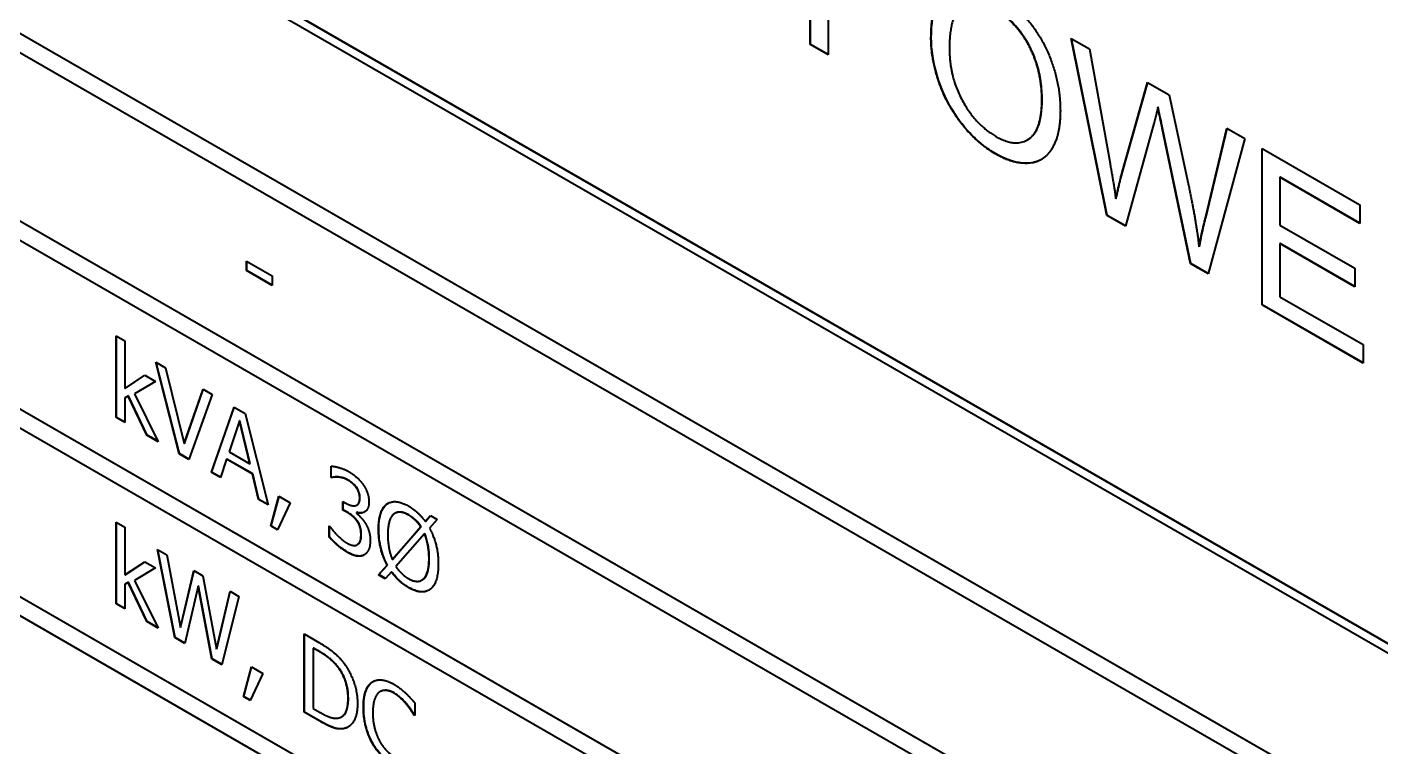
# Model space of a CAD drawing. Header units: millimetres. Extents: x 0 to 4205, y 0 to 2970.
# Drawn here: x 3804.05 to 3821.75, y 2350.35 to 2359.75 of the extents above; entities that cross this region are included whole.
import ezdxf

# ---------------------------------------------------------------- set-up
doc = ezdxf.new("R2010")
doc.units = ezdxf.units.MM
doc.header["$LTSCALE"] = 5
doc.layers.add('가시적인 것(ISO)', color=3, linetype='Continuous', lineweight=40)
doc.layers.add('가시적인 좁은 것(ISO)', color=3, linetype='Continuous', lineweight=35)

msp = doc.modelspace()

# ---------------------------------------------------------------- linework, layer by layer
at = {"layer": '가시적인 것(ISO)'}
for p, q in [((3799.1128, 2364.7848), (3831.6397, 2346.0538)), ((3799.1163, 2364.7868), (3831.6432, 2346.0558)), ((3799.2188, 2364.6011), (3831.5336, 2345.9922)), ((3831.5336, 2343.7849), (3799.2188, 2362.3937)), ((3799.2224, 2362.3957), (3831.5336, 2343.7889)), ((3799.2188, 2362.1484), (3831.5336, 2343.5396)), ((3814.2936, 2359.5206), (3814.2936, 2361.5645)), ((3814.2972, 2359.5226), (3814.2972, 2361.5624)), ((3814.5281, 2360.2159), (3814.5281, 2359.3856)), ((3831.5336, 2341.3322), (3799.2188, 2359.9411)), ((3799.2224, 2359.9431), (3831.5336, 2341.3363)), ((3799.2188, 2359.6958), (3831.5336, 2341.087)), ((3818.1714, 2357.2875), (3817.7025, 2359.6014)), ((3817.7025, 2359.6014), (3817.9424, 2359.4633)), ((3818.1749, 2357.2896), (3817.707, 2359.5988)), ((3814.2972, 2359.5226), (3814.2936, 2359.5206)), ((3814.5281, 2359.3856), (3814.2936, 2359.5206)), ((3814.5281, 2359.3897), (3814.2972, 2359.5226)), ((3817.9424, 2359.4633), (3818.2118, 2357.9684)), ((3818.3668, 2357.8387), (3818.7023, 2359.0257)), ((3818.3703, 2357.8407), (3818.7048, 2359.0242)), ((3818.7023, 2359.0257), (3818.9852, 2358.8628)), ((3818.9852, 2358.8628), (3819.2385, 2357.6825)), ((3818.8419, 2358.7032), (3818.8384, 2358.7012)), ((3818.7858, 2358.4915), (3818.4126, 2357.1486)), ((3819.2641, 2356.6583), (3818.895, 2358.4287)), ((3819.2677, 2356.6603), (3818.8985, 2358.4307)), ((3819.4635, 2357.2741), (3819.7398, 2358.4282)), ((3819.4671, 2357.2761), (3819.7424, 2358.4267)), ((3819.7398, 2358.4282), (3819.9756, 2358.2925)), ((3817.1351, 2358.2773), (3817.1315, 2358.2753)), ((3819.9756, 2358.2925), (3819.4932, 2356.5264)), ((3820.1992, 2356.1198), (3820.1992, 2358.1637)), ((3820.1992, 2358.1637), (3821.4792, 2357.4265)), ((3820.2028, 2356.1218), (3820.2028, 2358.1616)), ((3820.4372, 2357.7892), (3820.4337, 2357.7872)), ((3821.4792, 2357.1851), (3820.4337, 2357.7872)), ((3820.4337, 2357.7872), (3820.4337, 2357.1625)), ((3821.4792, 2357.1892), (3820.4372, 2357.7892)), ((3831.5336, 2338.8796), (3799.2188, 2357.4884)), ((3799.2224, 2357.4905), (3831.5336, 2338.8837)), ((3818.2908, 2357.5079), (3818.2873, 2357.5059)), ((3821.4792, 2357.4265), (3821.4792, 2357.1851)), ((3799.2188, 2357.2432), (3831.5336, 2338.6343)), ((3818.1749, 2357.2896), (3818.1714, 2357.2875)), ((3818.4126, 2357.1486), (3818.1714, 2357.2875)), ((3818.4136, 2357.1522), (3818.1749, 2357.2896)), ((3820.4337, 2357.1625), (3821.4132, 2356.5984)), ((3819.3795, 2356.881), (3819.376, 2356.879)), ((3820.4372, 2356.9231), (3820.4337, 2356.921)), ((3820.4337, 2356.921), (3820.4337, 2356.2262)), ((3821.4132, 2356.357), (3820.4337, 2356.921)), ((3821.4132, 2356.361), (3820.4372, 2356.9231)), ((3806.9239, 2356.5677), (3806.9239, 2356.6919)), ((3806.9239, 2356.6919), (3807.2584, 2356.4993)), ((3806.9274, 2356.5697), (3806.9239, 2356.5677)), ((3807.2584, 2356.3751), (3806.9239, 2356.5677)), ((3806.9274, 2356.5697), (3806.9274, 2356.6899)), ((3807.2584, 2356.3791), (3806.9274, 2356.5697)), ((3819.2677, 2356.6603), (3819.2641, 2356.6583)), ((3819.4932, 2356.5264), (3819.2641, 2356.6583)), ((3819.4942, 2356.5299), (3819.2677, 2356.6603)), ((3821.4132, 2356.5984), (3821.4132, 2356.357)), ((3807.2584, 2356.4993), (3807.2584, 2356.3751)), ((3820.4337, 2356.2262), (3821.5197, 2355.6009)), ((3820.2028, 2356.1218), (3820.1992, 2356.1198)), ((3821.5197, 2355.3594), (3820.1992, 2356.1198)), ((3821.5197, 2355.3635), (3820.2028, 2356.1218)), ((3805.2191, 2354.6487), (3805.2191, 2355.7162)), ((3805.2191, 2355.7162), (3805.3309, 2355.6518)), ((3805.2227, 2354.6507), (3805.2227, 2355.7142)), ((3805.3309, 2355.6518), (3805.3309, 2355.0274)), ((3821.5197, 2355.6009), (3821.5197, 2355.3594)), ((3806.0428, 2354.1744), (3805.7384, 2355.3716)), ((3805.7384, 2355.3716), (3805.8645, 2355.299)), ((3806.0464, 2354.1764), (3805.7432, 2355.3689)), ((3805.8645, 2355.299), (3806.1094, 2354.3091)), ((3805.3309, 2355.0274), (3805.593, 2355.2003)), ((3805.3344, 2355.0295), (3805.5932, 2355.2001)), ((3805.732, 2355.1202), (3805.4598, 2354.9565)), ((3805.593, 2355.2003), (3805.732, 2355.1202)), ((3831.5336, 2336.4269), (3799.2188, 2355.0358)), ((3799.2224, 2355.0378), (3831.5336, 2336.431)), ((3805.3344, 2355.0295), (3805.3309, 2355.0274)), ((3805.3788, 2354.931), (3805.3344, 2354.9069)), ((3805.3788, 2354.931), (3805.3753, 2354.929)), ((3805.6252, 2354.4189), (3805.3788, 2354.931)), ((3805.4598, 2354.9565), (3805.7685, 2354.3323)), ((3806.1094, 2354.3091), (3806.3544, 2355.0169)), ((3806.113, 2354.3111), (3806.3568, 2355.0155)), ((3806.474, 2354.948), (3806.1696, 2354.1014)), ((3806.3544, 2355.0169), (3806.474, 2354.948)), ((3799.2188, 2354.7905), (3831.5336, 2336.1817)), ((3805.3753, 2354.929), (3805.3309, 2354.9049)), ((3805.3344, 2354.9069), (3805.3309, 2354.9049)), ((3805.3309, 2354.9049), (3805.3309, 2354.5844)), ((3805.6217, 2354.4169), (3805.3753, 2354.929)), ((3806.4633, 2353.9322), (3806.7613, 2354.7826)), ((3806.4668, 2353.9343), (3806.7636, 2354.7812)), ((3806.7613, 2354.7826), (3806.9059, 2354.6993)), ((3805.2227, 2354.6507), (3805.2191, 2354.6487)), ((3805.3309, 2354.5844), (3805.2191, 2354.6487)), ((3805.3309, 2354.5884), (3805.2227, 2354.6507)), ((3806.8307, 2354.6034), (3806.6946, 2354.2007)), ((3806.8343, 2354.6055), (3806.8307, 2354.6034)), ((3806.9675, 2354.0435), (3806.8307, 2354.6034)), ((3806.9711, 2354.0455), (3806.8343, 2354.6055)), ((3806.9059, 2354.6993), (3807.2039, 2353.5057)), ((3805.6252, 2354.4189), (3805.6217, 2354.4169)), ((3805.7685, 2354.3323), (3805.6217, 2354.4169)), ((3805.7657, 2354.338), (3805.6252, 2354.4189)), ((3806.113, 2354.3111), (3806.1094, 2354.3091)), ((3806.0464, 2354.1764), (3806.0428, 2354.1744)), ((3806.1696, 2354.1014), (3806.0428, 2354.1744)), ((3806.1708, 2354.1047), (3806.0464, 2354.1764)), ((3806.6624, 2354.1033), (3806.5822, 2353.8638)), ((3806.6659, 2354.1053), (3806.6624, 2354.1033)), ((3806.9998, 2353.909), (3806.6624, 2354.1033)), ((3807.0033, 2353.911), (3806.6659, 2354.1053)), ((3806.6946, 2354.2007), (3806.9675, 2354.0435)), ((3806.9711, 2354.0455), (3806.9675, 2354.0435)), ((3806.4668, 2353.9343), (3806.4633, 2353.9322)), ((3806.5822, 2353.8638), (3806.4633, 2353.9322)), ((3806.5833, 2353.8672), (3806.4668, 2353.9343)), ((3807.0033, 2353.911), (3806.9998, 2353.909)), ((3807.08, 2353.5771), (3806.9998, 2353.909)), ((3807.0835, 2353.5791), (3807.0033, 2353.911)), ((3808.0276, 2353.867), (3808.0276, 2354.0119)), ((3808.0312, 2353.869), (3808.0276, 2353.867)), ((3808.0312, 2353.869), (3808.0312, 2354.012)), ((3808.0383, 2353.8649), (3808.0312, 2353.869)), ((3808.1257, 2353.8717), (3808.1222, 2353.8697)), ((3808.0348, 2353.8629), (3808.0276, 2353.867)), ((3808.0383, 2353.8649), (3808.0348, 2353.8629)), ((3807.0835, 2353.5791), (3807.08, 2353.5771)), ((3807.2039, 2353.5057), (3807.08, 2353.5771)), ((3807.2027, 2353.5105), (3807.0835, 2353.5791)), ((3807.2419, 2353.2296), (3807.3465, 2353.6191)), ((3807.2454, 2353.2317), (3807.349, 2353.6176)), ((3807.4947, 2353.5337), (3807.3285, 2353.1797)), ((3807.3465, 2353.6191), (3807.4947, 2353.5337)), ((3808.1838, 2353.4392), (3808.1838, 2353.5526)), ((3808.1838, 2353.5526), (3808.2232, 2353.53)), ((3808.1873, 2353.4412), (3808.1873, 2353.5506)), ((3808.1873, 2353.4412), (3808.1838, 2353.4392)), ((3808.2339, 2353.4103), (3808.1838, 2353.4392)), ((3808.2375, 2353.4124), (3808.1873, 2353.4412)), ((3808.3635, 2353.4102), (3808.36, 2353.4081)), ((3808.36, 2353.4081), (3808.36, 2353.3982)), ((3808.3696, 2353.5069), (3808.3661, 2353.5048)), ((3808.8664, 2353.3982), (3808.8629, 2353.3962)), ((3809.2603, 2353.2896), (3809.3284, 2353.3672)), ((3809.2639, 2353.2917), (3809.3295, 2353.3665)), ((3809.3284, 2353.3672), (3809.4165, 2353.3165)), ((3805.2191, 2352.2135), (3805.2191, 2353.2809)), ((3805.2191, 2353.2809), (3805.3309, 2353.2166)), ((3805.2227, 2352.2155), (3805.2227, 2353.2789)), ((3805.3309, 2353.2166), (3805.3309, 2352.5922)), ((3807.2454, 2353.2317), (3807.2419, 2353.2296)), ((3807.3285, 2353.1797), (3807.2419, 2353.2296)), ((3807.3301, 2353.1829), (3807.2454, 2353.2317)), ((3808.0033, 2353.2318), (3808.0119, 2353.2268)), ((3808.0033, 2353.0868), (3808.0033, 2353.2318)), ((3808.0068, 2353.0889), (3808.0068, 2353.2297)), ((3808.8284, 2352.793), (3809.2002, 2353.2208)), ((3808.832, 2352.7951), (3809.2037, 2353.2228)), ((3809.2037, 2353.2228), (3809.2002, 2353.2208)), ((3809.2639, 2353.2917), (3809.2603, 2353.2896)), ((3809.4165, 2353.3165), (3809.3148, 2353.2028)), ((3808.0068, 2353.0889), (3808.0033, 2353.0868)), ((3808.3709, 2352.9869), (3808.3673, 2352.9849)), ((3809.2489, 2353.1306), (3808.8764, 2352.7016)), ((3809.2524, 2353.1326), (3809.2489, 2353.1306)), ((3805.9848, 2351.7725), (3805.7592, 2352.9244)), ((3805.7592, 2352.9244), (3805.8802, 2352.8547)), ((3805.9883, 2351.7746), (3805.7636, 2352.9218)), ((3805.8802, 2352.8547), (3806.0579, 2351.9052)), ((3805.3309, 2352.5922), (3805.593, 2352.765)), ((3805.3344, 2352.5942), (3805.5932, 2352.7649)), ((3805.732, 2352.685), (3805.4598, 2352.5212)), ((3805.593, 2352.765), (3805.732, 2352.685)), ((3806.0579, 2351.9052), (3806.2341, 2352.6509)), ((3806.0614, 2351.9072), (3806.2368, 2352.6494)), ((3806.2341, 2352.6509), (3806.3537, 2352.582)), ((3808.6501, 2352.5935), (3808.7618, 2352.7196)), ((3808.6536, 2352.5955), (3808.7653, 2352.7216)), ((3808.8162, 2352.6319), (3808.7375, 2352.5431)), ((3808.7653, 2352.7216), (3808.7618, 2352.7196)), ((3808.8198, 2352.634), (3808.8162, 2352.6319)), ((3808.832, 2352.7951), (3808.8284, 2352.793)), ((3805.3344, 2352.5942), (3805.3309, 2352.5922)), ((3805.3753, 2352.4937), (3805.3309, 2352.4696)), ((3805.3344, 2352.4716), (3805.3309, 2352.4696)), ((3805.3309, 2352.4696), (3805.3309, 2352.1491)), ((3805.3788, 2352.4958), (3805.3344, 2352.4716)), ((3805.3788, 2352.4958), (3805.3753, 2352.4937)), ((3805.6217, 2351.9816), (3805.3753, 2352.4937)), ((3805.6252, 2351.9837), (3805.3788, 2352.4958)), ((3805.4598, 2352.5212), (3805.7685, 2351.8971)), ((3806.3537, 2352.582), (3806.5313, 2351.6226)), ((3808.6536, 2352.5955), (3808.6501, 2352.5935)), ((3808.7375, 2352.5431), (3808.6501, 2352.5935)), ((3808.7399, 2352.5458), (3808.6536, 2352.5955)), ((3809.2182, 2352.5256), (3809.2147, 2352.5236)), ((3806.2899, 2352.4448), (3806.1152, 2351.6975)), ((3806.2935, 2352.4469), (3806.2899, 2352.4448)), ((3806.4697, 2351.4933), (3806.2899, 2352.4448)), ((3806.4733, 2351.4953), (3806.2935, 2352.4469)), ((3806.5313, 2351.6226), (3806.7083, 2352.3779)), ((3806.5349, 2351.6246), (3806.7109, 2352.3763)), ((3806.8236, 2352.3114), (3806.6015, 2351.4174)), ((3806.7083, 2352.3779), (3806.8236, 2352.3114)), ((3805.2227, 2352.2155), (3805.2191, 2352.2135)), ((3805.3309, 2352.1491), (3805.2191, 2352.2135)), ((3805.3309, 2352.1532), (3805.2227, 2352.2155)), ((3805.6252, 2351.9837), (3805.6217, 2351.9816)), ((3805.7685, 2351.8971), (3805.6217, 2351.9816)), ((3805.7657, 2351.9028), (3805.6252, 2351.9837)), ((3805.9883, 2351.7746), (3805.9848, 2351.7725)), ((3806.1152, 2351.6975), (3805.9848, 2351.7725)), ((3806.116, 2351.701), (3805.9883, 2351.7746)), ((3806.0614, 2351.9072), (3806.0579, 2351.9052)), ((3807.6767, 2350.7983), (3807.6767, 2351.8202)), ((3807.6767, 2351.8202), (3807.8779, 2351.7043)), ((3807.6802, 2350.8003), (3807.6802, 2351.8182)), ((3806.5349, 2351.6246), (3806.5313, 2351.6226)), ((3807.7977, 2351.637), (3807.7941, 2351.6349)), ((3807.7941, 2351.6349), (3807.7941, 2350.8482)), ((3807.8837, 2351.5834), (3807.7941, 2351.6349)), ((3807.8872, 2351.5854), (3807.7977, 2351.637)), ((3806.4733, 2351.4953), (3806.4697, 2351.4933)), ((3806.6015, 2351.4174), (3806.4697, 2351.4933)), ((3806.6024, 2351.4209), (3806.4733, 2351.4953)), ((3806.883, 2351.001), (3806.9876, 2351.3905)), ((3806.9876, 2351.3905), (3807.1359, 2351.3051)), ((3806.8866, 2351.0031), (3806.9902, 2351.389)), ((3807.1359, 2351.3051), (3806.9697, 2350.9511)), ((3808.6711, 2351.0679), (3808.6676, 2351.0659)), ((3806.8866, 2351.0031), (3806.883, 2351.001)), ((3806.9697, 2350.9511), (3806.883, 2351.001)), ((3806.9712, 2350.9543), (3806.8866, 2351.0031)), ((3809.1214, 2350.9203), (3809.1214, 2350.7563)), ((3807.6802, 2350.8003), (3807.6767, 2350.7983)), ((3807.8801, 2350.6811), (3807.6767, 2350.7983)), ((3807.8836, 2350.6831), (3807.6802, 2350.8003)), ((3807.7941, 2350.8482), (3807.8837, 2350.7966)), ((3808.17, 2350.7403), (3808.1665, 2350.7383)), ((3809.1156, 2350.7637), (3809.1121, 2350.7617)), ((3809.1214, 2350.7563), (3809.1121, 2350.7617)), ((3809.1214, 2350.7604), (3809.1156, 2350.7637)), ((3808.1966, 2350.5849), (3808.1931, 2350.5828))]:
    msp.add_line(p, q, dxfattribs=at)
for points, degree in [([(3815.8714, 2359.6075), (3815.8714, 2360.1169), (3816.3444, 2360.4194), (3816.7176, 2360.2044)], 2), ([(3816.7176, 2360.2044), (3816.9628, 2360.0632), (3817.3562, 2359.5656), (3817.5624, 2358.964), (3817.5624, 2358.6571)], 2), ([(3816.7189, 2359.9715), (3816.471, 2360.1143), (3816.1126, 2359.9266), (3816.1126, 2359.4655)], 2), ([(3817.3212, 2358.7991), (3817.3212, 2359.0483), (3817.1757, 2359.5044), (3816.8941, 2359.8707), (3816.7189, 2359.9715)], 2), ([(3816.7176, 2358.0905), (3816.467, 2358.2348), (3816.0735, 2358.7402), (3815.8714, 2359.338), (3815.8714, 2359.6075)], 2), ([(3816.1126, 2359.4655), (3816.1126, 2359.0962), (3816.4562, 2358.4731), (3816.7162, 2358.3234)], 2), ([(3816.7162, 2358.3234), (3816.9803, 2358.1713), (3817.3212, 2358.4034), (3817.3212, 2358.7991)], 2), ([(3817.5624, 2358.6571), (3817.5624, 2358.3471), (3817.3455, 2357.9813), (3816.9466, 2357.9586), (3816.7176, 2358.0905)], 2), ([(3818.8384, 2358.7012), (3818.8087, 2358.5781), (3818.7858, 2358.4915)], 2), ([(3818.895, 2358.4287), (3818.8464, 2358.6514), (3818.8384, 2358.7012)], 2), ([(3818.2118, 2357.9684), (3818.2549, 2357.7333), (3818.2873, 2357.5059)], 2), ([(3818.2873, 2357.5059), (3818.3547, 2357.7958), (3818.3668, 2357.8387)], 2), ([(3819.2385, 2357.6825), (3819.3315, 2357.2442), (3819.376, 2356.879)], 2), ([(3819.376, 2356.879), (3819.4097, 2357.0543), (3819.4635, 2357.2741)], 2), ([(3808.0276, 2354.0119), (3808.0663, 2354.0137), (3808.1988, 2353.9763), (3808.2583, 2353.942)], 2), ([(3808.1222, 2353.8697), (3808.0935, 2353.8721), (3808.0513, 2353.8666), (3808.0348, 2353.8629)], 2), ([(3808.249, 2353.829), (3808.2167, 2353.8475), (3808.153, 2353.866), (3808.1222, 2353.8697)], 2), ([(3808.2583, 2353.942), (3808.3184, 2353.9074), (3808.408, 2353.8277), (3808.4445, 2353.7768)], 2), ([(3808.3564, 2353.7356), (3808.3342, 2353.7658), (3808.2798, 2353.8112), (3808.249, 2353.829)], 2), ([(3808.403, 2353.5979), (3808.403, 2353.6368), (3808.3772, 2353.7071), (3808.3564, 2353.7356)], 2), ([(3808.4445, 2353.7768), (3808.4832, 2353.7223), (3808.5233, 2353.6056), (3808.5233, 2353.5426)], 2), ([(3808.2232, 2353.53), (3808.3027, 2353.4842), (3808.403, 2353.5142), (3808.403, 2353.5979)], 2), ([(3808.5233, 2353.5426), (3808.5233, 2353.4582), (3808.4273, 2353.3859), (3808.36, 2353.4081)], 2), ([(3808.6486, 2353.1847), (3808.6486, 2353.4373), (3808.8628, 2353.5939), (3809.039, 2353.4924)], 2), ([(3808.3671, 2353.2972), (3808.3421, 2353.3323), (3808.274, 2353.3872), (3808.2339, 2353.4103)], 2), ([(3808.36, 2353.3982), (3808.3879, 2353.3755), (3808.4517, 2353.3089), (3808.4789, 2353.2635)], 2), ([(3809.0397, 2353.3744), (3808.9165, 2353.4454), (3808.7697, 2353.3188), (3808.7697, 2353.115)], 2), ([(3809.039, 2353.4924), (3809.1071, 2353.4533), (3809.2131, 2353.3541), (3809.2603, 2353.2896)], 2), ([(3809.2002, 2353.2208), (3809.1694, 2353.2691), (3809.0884, 2353.3464), (3809.0397, 2353.3744)], 2), ([(3808.0119, 2353.2268), (3808.0491, 2353.1739), (3808.1752, 2353.0433), (3808.2375, 2353.0074)], 2), ([(3808.4201, 2353.1184), (3808.4201, 2353.1739), (3808.3922, 2353.262), (3808.3671, 2353.2972)], 2), ([(3808.4789, 2353.2635), (3808.5061, 2353.2188), (3808.5405, 2353.1062), (3808.5405, 2353.0392)], 2), ([(3808.7618, 2352.7196), (3808.7088, 2352.818), (3808.6486, 2353.0531), (3808.6486, 2353.1847)], 2), ([(3809.3148, 2353.2028), (3809.3692, 2353.1035), (3809.4301, 2352.8714), (3809.4301, 2352.7347)], 2), ([(3808.2447, 2352.8849), (3808.178, 2352.9232), (3808.0477, 2353.0356), (3808.0033, 2353.0868)], 2), ([(3808.2375, 2353.0074), (3808.274, 2352.9864), (3808.3471, 2352.9708), (3808.3714, 2352.9874)], 2), ([(3808.3709, 2352.9869), (3808.3723, 2352.9877), (3808.3736, 2352.9886), (3808.375, 2352.9895)], 3), ([(3808.3714, 2352.9874), (3808.3951, 2353.0045), (3808.4201, 2353.0629), (3808.4201, 2353.1184)], 2), ([(3808.5405, 2353.0392), (3808.5405, 2352.9704), (3808.4997, 2352.8772), (3808.4624, 2352.8539)], 2), ([(3808.7697, 2353.115), (3808.7697, 2353.0223), (3808.8005, 2352.8605), (3808.8284, 2352.793)], 2), ([(3809.309, 2352.8044), (3809.309, 2352.8989), (3809.2761, 2353.0661), (3809.2489, 2353.1306)], 2), ([(3808.4624, 2352.8539), (3808.4237, 2352.8298), (3808.3141, 2352.8449), (3808.2447, 2352.8849)], 2), ([(3809.039, 2352.4274), (3808.9738, 2352.465), (3808.8614, 2352.5695), (3808.8162, 2352.6319)], 2), ([(3808.8764, 2352.7016), (3808.9101, 2352.6508), (3808.986, 2352.5756), (3809.0397, 2352.5446)], 2), ([(3809.4301, 2352.7347), (3809.4301, 2352.4813), (3809.2166, 2352.3252), (3809.039, 2352.4274)], 2), ([(3809.0397, 2352.5446), (3809.1622, 2352.4741), (3809.309, 2352.6032), (3809.309, 2352.8044)], 2), ([(3807.8779, 2351.7043), (3808.0026, 2351.6325), (3808.1444, 2351.5078), (3808.1945, 2351.4408)], 2), ([(3808.1172, 2351.3876), (3808.0699, 2351.4472), (3807.9632, 2351.5376), (3807.8837, 2351.5834)], 2), ([(3808.1945, 2351.4408), (3808.2798, 2351.3263), (3808.3736, 2351.0561), (3808.3736, 2350.9071)], 2), ([(3808.2511, 2350.9792), (3808.2511, 2351.0968), (3808.1838, 2351.3021), (3808.1172, 2351.3876)], 2), ([(3808.5613, 2351.1882), (3808.6143, 2351.2264), (3808.7589, 2351.2152), (3808.8485, 2351.1636)], 2), ([(3808.4509, 2350.8625), (3808.4509, 2350.9909), (3808.5075, 2351.1488), (3808.5613, 2351.1882)], 2), ([(3808.5648, 2351.1903), (3808.5692, 2351.1934), (3808.5736, 2351.1963), (3808.5782, 2351.1991)], 3), ([(3808.6522, 2351.0555), (3808.615, 2351.0248), (3808.5734, 2350.8905), (3808.5734, 2350.792)], 2), ([(3808.8478, 2351.0481), (3808.7912, 2351.0807), (3808.6902, 2351.085), (3808.6522, 2351.0555)], 2), ([(3809.0125, 2350.9043), (3808.9788, 2350.9453), (3808.8993, 2351.0184), (3808.8478, 2351.0481)], 2), ([(3808.8485, 2351.1636), (3808.8929, 2351.138), (3808.971, 2351.0782), (3809.0039, 2351.0476)], 2), ([(3809.0039, 2351.0476), (3809.0326, 2351.0203), (3809.092, 2350.9555), (3809.1214, 2350.9203)], 2), ([(3808.1279, 2350.7239), (3808.1895, 2350.7365), (3808.2511, 2350.86), (3808.2511, 2350.9792)], 2), ([(3808.3736, 2350.9071), (3808.3736, 2350.7671), (3808.2755, 2350.5984), (3808.1931, 2350.5828)], 2), ([(3808.562, 2350.4044), (3808.509, 2350.5012), (3808.4509, 2350.7333), (3808.4509, 2350.8625)], 2), ([(3809.1121, 2350.7617), (3809.0963, 2350.7873), (3809.0476, 2350.8618), (3809.0125, 2350.9043)], 2), ([(3807.8837, 2350.7966), (3807.9617, 2350.7517), (3808.0799, 2350.7126), (3808.1279, 2350.7239)], 2), ([(3808.5734, 2350.792), (3808.5734, 2350.6868), (3808.6171, 2350.5101), (3808.6551, 2350.4361)], 2), ([(3808.1931, 2350.5828), (3808.1258, 2350.5728), (3807.9875, 2350.6192), (3807.8801, 2350.6811)], 2), ([(3808.2502, 2350.6042), (3808.2339, 2350.595), (3808.2161, 2350.5885), (3808.1966, 2350.5849)], 3), ([(3808.8463, 2350.1065), (3808.7604, 2350.156), (3808.615, 2350.3068), (3808.562, 2350.4044)], 2), ([(3808.6551, 2350.4361), (3808.6923, 2350.3641), (3808.7919, 2350.2554), (3808.8478, 2350.2232)], 2)]:
    msp.add_open_spline(points, degree=degree, dxfattribs=at)
for points, knots in [([(3815.875, 2359.6095), (3815.875, 2359.7859), (3815.8962, 2359.9527), (3816.0044, 2360.1887), (3816.0686, 2360.2456), (3816.1258, 2360.279)], [-0.33632938, -0.33632938, -0.33632938, -0.33632938, -0.25521358, -0.25521358, -0.18768795, -0.18768795, -0.18768795, -0.18768795]), ([(3817.3247, 2358.8011), (3817.3247, 2358.8777), (3817.3196, 2358.9576), (3817.2962, 2359.1146), (3817.2792, 2359.1911), (3817.2323, 2359.3418), (3817.1961, 2359.4383), (3817.0738, 2359.6518), (3817.0062, 2359.7336), (3816.8803, 2359.8667), (3816.8026, 2359.9274), (3816.7225, 2359.9736)], [-0.26344411, -0.26344411, -0.26344411, -0.26344411, -0.21000073, -0.21000073, -0.16150308, -0.16150308, -0.11572745, -0.11572745, -0.06797651, -0.06797651, 0, 0, 0, 0]), ([(3816.7211, 2358.0925), (3816.6611, 2358.1271), (3816.6012, 2358.1675), (3816.4859, 2358.2599), (3816.4312, 2358.3105), (3816.2859, 2358.4657), (3816.1997, 2358.5817), (3816.0631, 2358.8174), (3816.0016, 2358.9506), (3815.9003, 2359.2893), (3815.875, 2359.4538), (3815.875, 2359.6095)], [-0.48089242, -0.48089242, -0.48089242, -0.48089242, -0.40982223, -0.40982223, -0.34186561, -0.34186561, -0.22295026, -0.22295026, -0.11429127, -0.11429127, 0, 0, 0, 0]), ([(3817.1351, 2358.2773), (3817.1386, 2358.2793), (3817.1422, 2358.2815), (3817.1807, 2358.3058), (3817.2315, 2358.348), (3817.3106, 2358.5418), (3817.3247, 2358.6694), (3817.3247, 2358.8011)], [-0.19690143, -0.19690143, -0.19690143, -0.19690143, -0.18782545, -0.18782545, -0.0966866, -0.0966866, 0, 0, 0, 0]), ([(3818.8985, 2358.4307), (3818.8865, 2358.4859), (3818.8716, 2358.5546), (3818.8533, 2358.6427), (3818.8453, 2358.6824), (3818.8419, 2358.7032)], [-0.038398978, -0.038398978, -0.038398978, -0.038398978, -0.014156348, -0.014156348, 0, 0, 0, 0]), ([(3817.3127, 2358.0181), (3817.277, 2357.9978), (3817.1966, 2357.9613), (3816.9542, 2357.9837), (3816.8398, 2358.0241), (3816.7211, 2358.0925)], [-0.22293556, -0.22293556, -0.22293556, -0.22293556, -0.10072301, -0.10072301, 0, 0, 0, 0]), ([(3818.2908, 2357.5079), (3818.3067, 2357.5764), (3818.3278, 2357.6668), (3818.3516, 2357.7662), (3818.3648, 2357.8212), (3818.3703, 2357.8407)], [-0.057134398, -0.057134398, -0.057134398, -0.057134398, -0.017299089, -0.017299089, 0, 0, 0, 0]), ([(3819.3795, 2356.881), (3819.3915, 2356.9434), (3819.4047, 2357.0063), (3819.4337, 2357.1373), (3819.4502, 2357.2074), (3819.4671, 2357.2761)], [-0.11116182, -0.11116182, -0.11116182, -0.11116182, -0.0592651, -0.0592651, 0, 0, 0, 0]), ([(3808.1257, 2353.8717), (3808.0973, 2353.8741), (3808.0816, 2353.8721), (3808.0634, 2353.8698), (3808.0504, 2353.8677), (3808.0383, 2353.8649)], [-0.018142407, -0.018142407, -0.018142407, -0.018142407, -0.012507282, -0.012507282, 0, 0, 0, 0]), ([(3808.2525, 2353.831), (3808.2216, 2353.8488), (3808.1983, 2353.856), (3808.167, 2353.865), (3808.1462, 2353.8693), (3808.1257, 2353.8717)], [-0.027303532, -0.027303532, -0.027303532, -0.027303532, -0.018653918, -0.018653918, 0, 0, 0, 0]), ([(3808.3599, 2353.7377), (3808.3389, 2353.7662), (3808.3195, 2353.7831), (3808.2915, 2353.8064), (3808.272, 2353.8198), (3808.2525, 2353.831)], [-0.024344343, -0.024344343, -0.024344343, -0.024344343, -0.016548323, -0.016548323, 0, 0, 0, 0]), ([(3808.4065, 2353.5999), (3808.4065, 2353.6144), (3808.4052, 2353.6297), (3808.4001, 2353.6534), (3808.3965, 2353.6684), (3808.3803, 2353.7058), (3808.3711, 2353.7223), (3808.3599, 2353.7377)], [-0.051930734, -0.051930734, -0.051930734, -0.051930734, -0.02477553, -0.02477553, -0.011522834, -0.011522834, 0, 0, 0, 0]), ([(3808.3696, 2353.5069), (3808.3698, 2353.507), (3808.3701, 2353.5072), (3808.3815, 2353.514), (3808.3901, 2353.5242), (3808.4036, 2353.5551), (3808.4065, 2353.5767), (3808.4065, 2353.5999)], [-0.03088455, -0.03088455, -0.03088455, -0.03088455, -0.030603123, -0.030603123, -0.017040116, -0.017040116, 0, 0, 0, 0]), ([(3808.6522, 2353.1868), (3808.6522, 2353.2357), (3808.6552, 2353.2835), (3808.6692, 2353.3664), (3808.6792, 2353.4027), (3808.7163, 2353.4823), (3808.7448, 2353.5101), (3808.7741, 2353.5275)], [-0.168405276, -0.168405276, -0.168405276, -0.168405276, -0.142540394, -0.142540394, -0.119617814, -0.119617814, -0.084612561, -0.084612561, -0.084612561, -0.084612561]), ([(3808.3707, 2353.2992), (3808.3622, 2353.3111), (3808.353, 2353.3222), (3808.3292, 2353.3474), (3808.3169, 2353.3575), (3808.2873, 2353.3814), (3808.2622, 2353.3981), (3808.2375, 2353.4124)], [-0.028781957, -0.028781957, -0.028781957, -0.028781957, -0.025630061, -0.025630061, -0.021016428, -0.021016428, 0, 0, 0, 0]), ([(3808.4651, 2353.4151), (3808.4564, 2353.4103), (3808.447, 2353.4067), (3808.4146, 2353.3994), (3808.3901, 2353.4014), (3808.3635, 2353.4102)], [-0.033428895, -0.033428895, -0.033428895, -0.033428895, -0.023041184, -0.023041184, 0, 0, 0, 0]), ([(3809.0433, 2353.3765), (3809.0233, 2353.388), (3809.0034, 2353.3973), (3808.9656, 2353.41), (3808.9479, 2353.4134), (3808.9067, 2353.4146), (3808.8853, 2353.4091), (3808.8664, 2353.3982)], [-0.177903772, -0.177903772, -0.177903772, -0.177903772, -0.153073777, -0.153073777, -0.129763908, -0.129763908, -0.096351529, -0.096351529, -0.096351529, -0.096351529]), ([(3809.2037, 2353.2228), (3809.1827, 2353.2558), (3809.1588, 2353.2847), (3809.1136, 2353.3278), (3809.0847, 2353.3526), (3809.0433, 2353.3765)], [-0.08418789, -0.08418789, -0.08418789, -0.08418789, -0.035132087, -0.035132087, 0, 0, 0, 0]), ([(3808.4237, 2353.1204), (3808.4237, 2353.1417), (3808.4221, 2353.1647), (3808.4133, 2353.2116), (3808.4069, 2353.2301), (3808.3923, 2353.2647), (3808.3826, 2353.2825), (3808.3707, 2353.2992)], [-0.03319342, -0.03319342, -0.03319342, -0.03319342, -0.022898135, -0.022898135, -0.012397139, -0.012397139, 0, 0, 0, 0]), ([(3808.7653, 2352.7216), (3808.7472, 2352.7553), (3808.7315, 2352.7899), (3808.7, 2352.8717), (3808.6886, 2352.9127), (3808.6601, 2353.0241), (3808.6522, 2353.1087), (3808.6522, 2353.1868)], [-0.085972476, -0.085972476, -0.085972476, -0.085972476, -0.073711914, -0.073711914, -0.057281257, -0.057281257, 0, 0, 0, 0]), ([(3808.2482, 2352.8869), (3808.1851, 2352.9233), (3808.1377, 2352.9631), (3808.0797, 2353.013), (3808.0407, 2353.0498), (3808.0068, 2353.0889)], [-0.050779131, -0.050779131, -0.050779131, -0.050779131, -0.032129991, -0.032129991, 0, 0, 0, 0]), ([(3808.375, 2352.9895), (3808.3977, 2353.0059), (3808.4072, 2353.0265), (3808.4205, 2353.0574), (3808.4237, 2353.0879), (3808.4237, 2353.1204)], [-0.034108778, -0.034108778, -0.034108778, -0.034108778, -0.023909358, -0.023909358, 0, 0, 0, 0]), ([(3809.3126, 2352.8065), (3809.3126, 2352.8945), (3809.3018, 2352.9572), (3809.2847, 2353.0395), (3809.2716, 2353.0873), (3809.2524, 2353.1326)], [-0.055153973, -0.055153973, -0.055153973, -0.055153973, -0.02998951, -0.02998951, 0, 0, 0, 0]), ([(3808.4607, 2352.8528), (3808.4492, 2352.8465), (3808.4367, 2352.8421), (3808.405, 2352.8365), (3808.3873, 2352.8373), (3808.3329, 2352.8448), (3808.2905, 2352.8626), (3808.2482, 2352.8869)], [-0.059355118, -0.059355118, -0.059355118, -0.059355118, -0.049367133, -0.049367133, -0.035888424, -0.035888424, 0, 0, 0, 0]), ([(3809.2182, 2352.5256), (3809.2213, 2352.5273), (3809.2242, 2352.5292), (3809.2535, 2352.5496), (3809.2722, 2352.5773), (3809.3059, 2352.6666), (3809.3126, 2352.7366), (3809.3126, 2352.8065)], [-0.08826816, -0.08826816, -0.08826816, -0.08826816, -0.084599491, -0.084599491, -0.05131814, -0.05131814, 0, 0, 0, 0]), ([(3809.0425, 2352.4295), (3808.9843, 2352.463), (3808.9437, 2352.4983), (3808.8849, 2352.553), (3808.8509, 2352.591), (3808.8198, 2352.634)], [-0.052176375, -0.052176375, -0.052176375, -0.052176375, -0.032154775, -0.032154775, 0, 0, 0, 0]), ([(3809.3087, 2352.3935), (3809.2766, 2352.3756), (3809.2399, 2352.3684), (3809.1488, 2352.3778), (3809.096, 2352.3987), (3809.0425, 2352.4295)], [-0.083510325, -0.083510325, -0.083510325, -0.083510325, -0.045352577, -0.045352577, 0, 0, 0, 0]), ([(3808.1207, 2351.3897), (3808.0892, 2351.4293), (3808.0557, 2351.4642), (3807.9982, 2351.5129), (3807.9578, 2351.5448), (3807.8872, 2351.5854)], [-0.15764581, -0.15764581, -0.15764581, -0.15764581, -0.05990397, -0.05990397, 0, 0, 0, 0]), ([(3808.2546, 2350.9813), (3808.2546, 2351.029), (3808.2505, 2351.0799), (3808.2301, 2351.1769), (3808.2158, 2351.2223), (3808.1751, 2351.3112), (3808.1501, 2351.3519), (3808.1207, 2351.3897)], [-0.094129678, -0.094129678, -0.094129678, -0.094129678, -0.059150701, -0.059150701, -0.029242997, -0.029242997, 0, 0, 0, 0]), ([(3808.4545, 2350.8645), (3808.4545, 2350.9825), (3808.4724, 2351.0451), (3808.5038, 2351.1268), (3808.5297, 2351.1645), (3808.5648, 2351.1903)], [-0.077949546, -0.077949546, -0.077949546, -0.077949546, -0.045004357, -0.045004357, 0, 0, 0, 0]), ([(3808.8513, 2351.0501), (3808.8312, 2351.0617), (3808.8114, 2351.0705), (3808.7695, 2351.0832), (3808.7508, 2351.0851), (3808.7117, 2351.0848), (3808.6902, 2351.0789), (3808.6711, 2351.0679)], [-0.055754061, -0.055754061, -0.055754061, -0.055754061, -0.043541674, -0.043541674, -0.029538231, -0.029538231, -0.006443211, -0.006443211, -0.006443211, -0.006443211]), ([(3809.016, 2350.9064), (3808.9845, 2350.9447), (3808.9568, 2350.9708), (3808.9133, 2351.0108), (3808.8818, 2351.0325), (3808.8513, 2351.0501)], [-0.038443548, -0.038443548, -0.038443548, -0.038443548, -0.02591263, -0.02591263, 0, 0, 0, 0]), ([(3808.17, 2350.7403), (3808.1764, 2350.744), (3808.1824, 2350.7482), (3808.2085, 2350.7705), (3808.2204, 2350.792), (3808.2482, 2350.8545), (3808.2546, 2350.9181), (3808.2546, 2350.9813)], [-0.066473904, -0.066473904, -0.066473904, -0.066473904, -0.062090303, -0.062090303, -0.046389425, -0.046389425, 0, 0, 0, 0]), ([(3808.5655, 2350.4064), (3808.5473, 2350.4396), (3808.5318, 2350.4735), (3808.5015, 2350.552), (3808.4905, 2350.5914), (3808.4622, 2350.7045), (3808.4545, 2350.7876), (3808.4545, 2350.8645)], [-0.089367682, -0.089367682, -0.089367682, -0.089367682, -0.074910488, -0.074910488, -0.056459149, -0.056459149, 0, 0, 0, 0]), ([(3809.1156, 2350.7637), (3809.1026, 2350.7849), (3809.0891, 2350.8058), (3809.0574, 2350.8543), (3809.0366, 2350.8815), (3809.016, 2350.9064)], [-0.034806296, -0.034806296, -0.034806296, -0.034806296, -0.019881797, -0.019881797, 0, 0, 0, 0]), ([(3808.1966, 2350.5849), (3808.1344, 2350.5756), (3808.085, 2350.5897), (3808.0051, 2350.6166), (3807.9395, 2350.651), (3807.8836, 2350.6831)], [-0.068800727, -0.068800727, -0.068800727, -0.068800727, -0.04741805, -0.04741805, 0, 0, 0, 0]), ([(3808.8499, 2350.1085), (3808.8188, 2350.1264), (3808.7879, 2350.1475), (3808.7285, 2350.1959), (3808.7001, 2350.2228), (3808.6322, 2350.2984), (3808.5962, 2350.3498), (3808.5655, 2350.4064)], [-0.089705364, -0.089705364, -0.089705364, -0.089705364, -0.063541558, -0.063541558, -0.038670028, -0.038670028, 0, 0, 0, 0])]:
    msp.add_open_spline(points, degree=3, knots=knots, dxfattribs=at)
at = {"layer": '가시적인 좁은 것(ISO)'}
for p, q in [((3815.875, 2359.6095), (3815.8714, 2359.6075)), ((3817.3247, 2358.8011), (3817.3212, 2358.7991)), ((3818.8985, 2358.4307), (3818.895, 2358.4287)), ((3816.7211, 2358.0925), (3816.7176, 2358.0905)), ((3818.3703, 2357.8407), (3818.3668, 2357.8387)), ((3819.4671, 2357.2761), (3819.4635, 2357.2741)), ((3808.2525, 2353.831), (3808.249, 2353.829)), ((3808.3599, 2353.7377), (3808.3564, 2353.7356)), ((3808.4065, 2353.5999), (3808.403, 2353.5979)), ((3808.2375, 2353.4124), (3808.2339, 2353.4103)), ((3809.0433, 2353.3765), (3809.0397, 2353.3744)), ((3808.3707, 2353.2992), (3808.3671, 2353.2972)), ((3808.6522, 2353.1868), (3808.6486, 2353.1847)), ((3808.375, 2352.9895), (3808.3714, 2352.9874)), ((3808.4237, 2353.1204), (3808.4201, 2353.1184)), ((3808.2482, 2352.8869), (3808.2447, 2352.8849)), ((3809.3126, 2352.8065), (3809.309, 2352.8044)), ((3809.0425, 2352.4295), (3809.039, 2352.4274)), ((3807.8872, 2351.5854), (3807.8837, 2351.5834)), ((3808.1207, 2351.3897), (3808.1172, 2351.3876)), ((3808.5648, 2351.1903), (3808.5613, 2351.1882)), ((3808.8513, 2351.0501), (3808.8478, 2351.0481)), ((3808.2546, 2350.9813), (3808.2511, 2350.9792)), ((3808.4545, 2350.8645), (3808.4509, 2350.8625)), ((3809.016, 2350.9064), (3809.0125, 2350.9043)), ((3807.8836, 2350.6831), (3807.8801, 2350.6811)), ((3808.5655, 2350.4064), (3808.562, 2350.4044))]:
    msp.add_line(p, q, dxfattribs=at)

doc.saveas('drawing.dxf')
